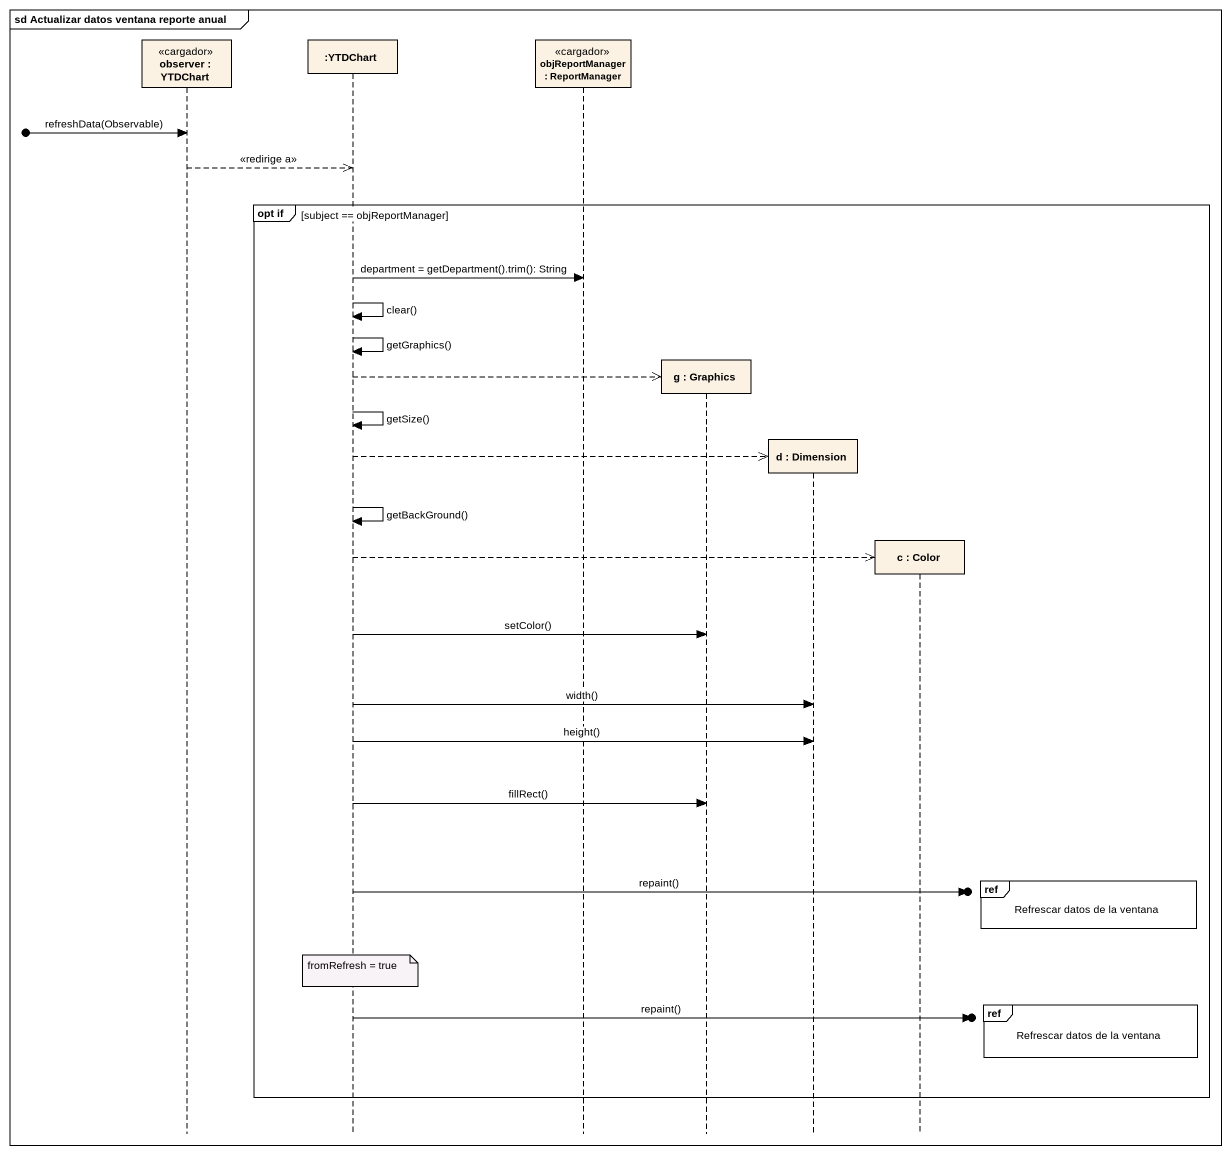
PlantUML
@startuml
mainframe sd Actualizar datos ventana reporte anual
hide footbox
participant "observer : YTDChart" as observer <<cargador>>
participant ":YTDChart" as YTDChart
participant "objReportManager : ReportManager" as objReportManager <<cargador>>
participant "g : Graphics" as g
participant "d : Dimension" as d
participant "c : Color" as c

[o-> observer : refreshData(Observable)
observer -->> YTDChart : <<redirige a>>
group opt if [subject == objReportManager]
  YTDChart -> objReportManager : department = getDepartment().trim(): String
  YTDChart -> YTDChart : clear()
  YTDChart -> YTDChart : getGraphics()
  YTDChart -->> g **
  YTDChart -> YTDChart : getSize()
  YTDChart -->> d **
  YTDChart -> YTDChart : getBackGround()
  YTDChart -->> c **
  YTDChart -> g : setColor()
  YTDChart -> d : width()
  YTDChart -> d : height()
  YTDChart -> g : fillRect()
  ref over c : Refrescar datos de la ventana
  YTDChart ->o] : repaint()
  note over YTDChart : fromRefresh = true
  ref over c : Refrescar datos de la ventana
  YTDChart ->o] : repaint()
end
@enduml
